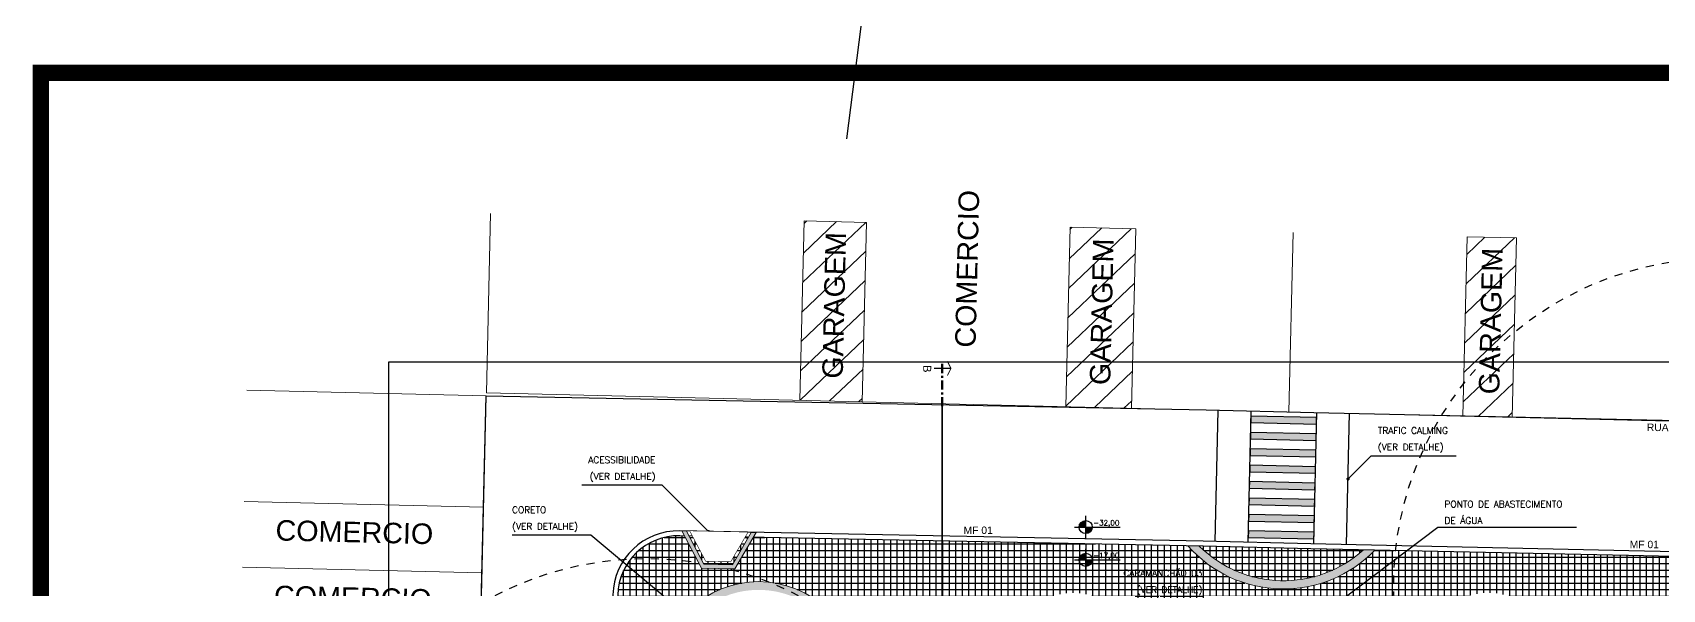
# Model space of a CAD drawing. Extents: x 387222 to 388513, y 9633222 to 9634061.
# Drawn here: x 387909.3 to 388008.6, y 9633464 to 9633497.9 of the extents above; entities that cross this region are included whole.
import ezdxf
from ezdxf.enums import TextEntityAlignment as Align

# ---------------------------------------------------------------- set-up
doc = ezdxf.new("R2010")
doc.units = 0
doc.header["$LTSCALE"] = 0.04921259842519685
doc.set_wipeout_variables(frame=1)
for name, pattern in [('ACAD_PROJEÇÃO', [0.2, 0.1, -0.1]), ('CONTINUO', [0]), ('DASHDOT', [1, 0.5, -0.25, 0, -0.25])]:
    doc.linetypes.add(name, pattern=pattern)
doc.layers.get('Defpoints').update_dxf_attribs({"color": 8})
for name, color, linetype in [('AI-Cotas', 12, 'Continuous'), ('AI-Símbolo', 12, 'Continuous'), ('Camada 1', 7, 'Continuous'), ('DLXLUM07', 2, 'Continuous'), ('MEIO-FIO', 3, 'Continuous'), ('P01', 22, 'Continuous'), ('P04', 41, 'Continuous'), ('P08', 8, 'Continuous'), ('PISO PODOTÁTIL DE ALERTA', 22, 'Continuous'), ('RAMPA', 7, 'Continuous'), ('SINAH_IMPLANTAR', 7, 'Continuous')]:
    doc.layers.add(name, color=color, linetype=linetype)
doc.layers.add('ARQ_PISO', color=7, linetype='Continuous', lineweight=13)
doc.layers.add('Layout', color=8, linetype='Continuous', lineweight=13)
doc.styles.add('RS', font='ROMANS.SHX', dxfattribs={"width": 1.1})
doc.styles.add('RS200', font='romans.shx', dxfattribs={"height": 0.4})
doc.styles.add('RUA_200', font='arial.ttf', dxfattribs={"height": 0.45})
doc.styles.add('SANS', font='SAS_____.PFB')
doc.styles.add('T7', font='arial.ttf')
doc.dimstyles.new('Cota 200', dxfattribs={"dimscale": 0.2, "dimtxt": 0.4, "dimasz": 1, "dimexe": 1.25, "dimexo": 0.625, "dimgap": 1, "dimtad": 1, "dimzin": 4, "dimdsep": 46, "dimtxsty": 'RS200', "dimblk": 'DOT', "dimcen": 0.1, "dimclrt": 2, "dimadec": 0, "dimazin": 0, "dimtfac": 1, "dimtix": 1, "dimtmove": 0, "dimatfit": 3, "dimldrblk": 'DOT', "dimfxl": 1, "dimarcsym": 0})
pattern_1 = [(45, (57.49700831703376, -18.20105795003474), (-0.8980256121069153, 0.8980256121069154), [])]
pattern_2 = [(45, (72.08495355065679, 44.64894174784422), (-0.8980256121069153, 0.8980256121069154), [])]
pattern_3 = [(90, (0, 0), (-0.396875, 1.124255375002021e-16), []), (180, (0, 0), (-1.367271224207824e-16, -0.396875), [])]

# ---------------------------------------------------------------- blocks, each defined once
blk = doc.blocks.new('A$C16AF3B07')
at = {"layer": 'Layout'}
h = blk.add_hatch(dxfattribs=at)
h.set_pattern_fill('LINE', color=256, scale=0.4, angle=45, style=0)
h.set_pattern_definition(pattern_1)
h.paths.add_polyline_path([(22.90000041777967, 10.93513705208898), (19.10000041779131, 10.93513705208898), (19.10000041779131, 2.272427082061768e-07), (22.90000041777967, 2.272427082061768e-07)])
h = blk.add_hatch(dxfattribs=at)
h.set_pattern_fill('LINE', color=256, scale=0.4, angle=45, style=0)
h.set_pattern_definition(pattern_1)
h.paths.add_polyline_path([(39.30000041780295, 10.93513705208898), (35.30000041780295, 10.93513705208898), (35.30000041780295, 2.272427073179983e-07), (39.30000041780295, 2.272427073179983e-07)])
h = blk.add_hatch(dxfattribs=at)
h.set_pattern_fill('LINE', color=256, scale=0.4, angle=45, style=0)
h.set_pattern_definition(pattern_1)
h.paths.add_polyline_path([(62.50000041775638, 10.93513705208898), (59.50000041775638, 10.93513705208898), (59.50000041775638, 2.272427082061768e-07), (62.50000041775638, 2.272427082061768e-07)])
for p, q in [((4.177563823759556e-07, 2.272427082061768e-07), (4.177563823759556e-07, 10.93513705208898)), ((19.10000041779131, 2.272427082061768e-07), (19.10000041779131, 10.93513705208898)), ((22.90000041777967, 10.93513705208898), (19.10000041779131, 10.93513705208898)), ((22.90000041777967, 2.272427082061768e-07), (22.90000041777967, 10.93513705208898)), ((35.30000041780295, 2.272427082061768e-07), (35.30000041780295, 10.93513705208898)), ((39.30000041780295, 10.93513705208898), (35.30000041780295, 10.93513705208898)), ((39.30000041780295, 2.272427082061768e-07), (39.30000041780295, 10.93513705208898)), ((48.90000041777967, 2.272427082061768e-07), (48.90000041777967, 10.93513705208898)), ((59.50000041775638, 2.272427082061768e-07), (59.50000041775638, 10.93513705208898)), ((62.50000041775638, 10.93513705208898), (59.50000041775638, 10.93513705208898)), ((62.50000041775638, 2.272427082061768e-07), (62.50000041775638, 10.93513705208898)), ((87.5100004177657, 2.272427082061768e-07), (87.5100004177657, 10.93513705208898)), ((87.5100004177657, 2.272427082061768e-07), (4.177563823759556e-07, 2.272427082061768e-07))]:
    blk.add_line(p, q, dxfattribs=at)
at = {"layer": 'Layout', "char_height": 1.25, "width": 15.72225240717143, "attachment_point": 1, "rotation": 90, "style": 'T7'}
for s, insert in [('COMERCIO', (28.46997878997354, 3.451345736160874)), ('COMERCIO', (76.3225717433379, 3.451345736160874)), ('GARAGEM', (20.42481514048995, 1.36657103523612)), ('GARAGEM', (36.72481514047831, 1.36657103523612)), ('GARAGEM', (60.42481514048995, 1.36657103523612))]:
    blk.add_mtext(s, dxfattribs=dict(at, insert=insert))
blk = doc.blocks.new('A$C27F23DB8')
at = {"layer": 'Layout'}
h = blk.add_hatch(dxfattribs=at)
h.set_pattern_fill('LINE', color=256, scale=0.4, angle=45, style=0)
h.set_pattern_definition(pattern_2)
h.paths.add_polyline_path([(-8.418573997914791e-07, 43.74999992549419), (-8.418573997914791e-07, 32.74999992549419), (14.58794565137941, 32.74999992549419), (14.58794565137941, 43.74999992549419)])
h = blk.add_hatch(dxfattribs=at)
h.set_pattern_fill('LINE', color=256, scale=0.4, angle=45, style=0)
h.set_pattern_definition(pattern_2)
h.paths.add_polyline_path([(14.58794565137941, 23.14999992586672), (-8.418573997914791e-07, 23.14999992586672), (-8.418573997914791e-07, -7.450580596923828e-08), (14.58794565137941, -7.450580774559512e-08)])
for p, q in [((-8.418573997914791e-07, 62.84999992512167), (14.58794565137941, 62.84999992512167)), ((14.58794565137941, 62.84999992512167), (14.58794565137941, -7.450580596923828e-08)), ((-8.418573997914791e-07, 56.04999992437661), (14.58794565137941, 56.04999992437661)), ((-8.418573997914791e-07, 52.04999992437661), (14.58794565137941, 52.04999992437661)), ((-8.418573997914791e-07, 48.04999992437661), (14.58794565137941, 48.04999992437661)), ((-8.418573997914791e-07, 43.74999992549419), (14.58794565137941, 43.74999992549419)), ((-8.418573997914791e-07, 43.74999992549419), (-8.418573997914791e-07, 32.74999992549419)), ((-8.418573997914791e-07, 32.74999992549419), (14.58794565137941, 32.74999992549419)), ((-8.418573997914791e-07, 23.14999992586672), (14.58794565137941, 23.14999992586672)), ((-8.418573997914791e-07, 23.14999992586672), (-8.418573997914791e-07, -7.450580596923828e-08)), ((-8.418573997914791e-07, -7.450580596923828e-08), (14.58794565137941, -7.450580596923828e-08))]:
    blk.add_line(p, q, dxfattribs=at)
at = {"layer": 'Layout', "char_height": 1.25, "width": 15.72225240717143, "attachment_point": 1, "style": 'T7'}
for s, insert in [('COMERCIO', (1.958873687661253, 54.97735525295138)), ('COMERCIO', (1.958873687661253, 50.97735525295138)), ('GARAGEM', (3.160352639679331, 38.59256872162223)), ('GARAGEM', (3.160352639679331, 12.04960590042174))]:
    blk.add_mtext(s, dxfattribs=dict(at, insert=insert))
blk = doc.blocks.new('Ind-corte05')
blk.add_line((0.3515625, 1.500000000000014), (-0.3124456740292771, 1.5))
for points, const_width in [([(0, 1.6875), (0, 1.3125)], 0.09375), ([(0.2109375, 1.78125), (0.3515625, 1.5), (0.2109375, 1.21875)], 0.0375), ([(0, 1.21875), (0, 1.125)], 0.09375), ([(0, 1.03125), (0, 0.65625)], 0.09375), ([(0, 0.5625), (0, 0.46875)], 0.09375), ([(0, 0.375), (0, 0)], 0.09375)]:
    blk.add_lwpolyline(points, dxfattribs=dict(const_width=const_width))
at = {"color": 4, "style": 'SANS'}
blk.add_attdef('CORTE', text='', height=0.5, rotation=90, dxfattribs=at).set_placement((-0.3913552443832202, 1.5), align=Align.CENTER)
blk = doc.blocks.new('_Dot')
at = {"color": 0, "linetype": 'ByBlock', "lineweight": -2}
blk.add_line((-0.5, 0), (-1, 0), dxfattribs=at)
at = {"color": 0, "linetype": 'ByBlock', "const_width": 0.5}
blk.add_lwpolyline([(-0.25, 0, 1), (0.25, 0, 1)], format="xyb", close=True, dxfattribs=at)
blk = doc.blocks.new('WTWERT')
at = {"layer": 'DLXLUM07'}
for p, q in [((-0.02316019181726858, 0.1556826765357471), (0.1254569920761242, 0.9933582149150482)), ((0.07530218876240724, 0.1382138582991388), (0.2239193726558, 0.9758893966784541))]:
    blk.add_line(p, q, dxfattribs=at)
for points in [[(0.1121024954077967, 0.918086063382006), (0.05328822167615499, 0.92852066644042, -0.3825018200332638), (0.01213188099140439, 0.9810553524679051), (0.05858666951283453, 1.682634653711659, -0.4466527067225635), (0.234462146276897, 1.82041773736826), (0.4060790329530022, 1.78997012700151, -0.4466527067225759), (0.5238225200148889, 1.600094291984476), (0.3260957969763041, 0.9253530776610006, -0.3825018200332703), (0.2693791497190716, 0.8901826420870123), (0.2105648759874583, 0.900617245145412)], [(0.1260775499970634, 0.9968559678457467), (0.09373326122299375, 1.002594367610811), (0.1361999824167128, 1.64394423765637, -0.4466527067225225), (0.2534503002594022, 1.735799626760752), (0.3591407697919209, 1.717048428681522, -0.4466527067226305), (0.4376364278331977, 1.590464538670176), (0.2568842193508232, 0.973648749844088), (0.2245399305767393, 0.9793871496091526)]]:
    blk.add_lwpolyline(points, format="xyb", dxfattribs=at)
for centre, radius in [((0, 0), 0.1573959664614787), ((0.2414145880273537, 1.360724848234923), 0.04999517916618856)]:
    blk.add_circle(centre, radius, dxfattribs=at)
blk.add_arc((0.1746881823659692, 0.984623805796744), 0.04999999999999716, 349.9394872351637, 169.9394872351636, dxfattribs=at)
blk = doc.blocks.new('POSTE 10m')
at = {"layer": 'Defpoints', "linetype": 'ACAD_PROJEÇÃO', "ltscale": 100}
blk.add_circle((0, 0), 20, dxfattribs=at)
at = {"linetype": 'ByBlock', "yscale": 0.545506238673283, "zscale": 0.545506238673283}
for xscale, rotation in [(-0.5455062386732819, 79.04222986102549), (0.545506238673283, 280.9577701389744)]:
    blk.add_blockref('WTWERT', (0, 0), dxfattribs=dict(at, xscale=xscale, rotation=rotation))
blk = doc.blocks.new('A$C71521215')
blk.add_wipeout([(8.30809585750103e-06, 2.3207240477204323), (0.2859305207966827, 2.314510190859438), (1.3533242392586544, 0.2908406164497128), (3.0882759101805277, 0.2531354706734419), (4.242579913348891, 2.2285217866301537), (4.528502125060186, 2.2223079316318035), (3.2299101346870884, -1.6521662473678589e-06), (1.2008262417512015, 0.04409577324986458)])
at = {"layer": 'RAMPA'}
for points in [[(0.5146682909689844, 2.30953910574317), (1.475322637299541, 0.4882364887744188), (2.974968530528713, 0.4556451700627804), (4.013842144981027, 2.233492871746421)], [(4.013842144981027, 2.233492871746421), (0.5146682909689844, 2.30953910574317)], [(1.475322637299541, 0.4882364887744188), (1.514432219963055, 2.287811562418938)], [(2.974968530528713, 0.4556451700627804), (3.014078113483265, 2.255220241844654)]]:
    blk.add_lwpolyline(points, dxfattribs=at)
blk.add_wipeout([(4.013842144981027, 2.2334928717464204), (2.974968530564395, 0.455645169541369), (3.0140781162612504, 2.255220369001134)])
blk.add_wipeout([(3.0140781134843646, 2.255220241945831), (1.5144322199966456, 2.287811562039094), (1.4753226372980248, 0.48823648982316215), (2.9749685305743476, 0.45564517071872324)])
blk.add_wipeout([(1.5144322210701553, 2.2878116109539475), (0.5146682909565643, 2.309539106065689), (1.4753226372887416, 0.48823648891477367)])
at = {"layer": 'PISO PODOTÁTIL DE ALERTA'}
h = blk.add_hatch(dxfattribs=at)
h.set_pattern_fill('HEX', color=256, scale=0.01)
h.set_pattern_definition([(0, (-387948.2243954765, -9633669.536576068), (0, 0.054992613154), [0.03175, -0.0635]), (120, (-387948.2243954765, -9633669.536576068), (-0.04762500001185428, -0.02749630657699998), [0.03174999999999999, -0.06349999999999997]), (59.99999999999999, (-387948.1926454765, -9633669.536576068), (-0.04762500001185427, 0.027496306577), [0.03175, -0.0635])])
h.paths.add_polyline_path([(3.229910134687088, -1.652166247367859e-06), (4.528502125060186, 2.222307931631804), (4.242579913348891, 2.228521786630154), (3.088275910180528, 0.2531354706734419), (1.353324239258654, 0.2908406164497137), (0.2859305207966829, 2.314510190859437), (8.30809585750103e-06, 2.320724047720432), (1.200826241751201, 0.04409577324986456)])
at = {"layer": 'ARQ_PISO'}
blk.add_lwpolyline([(4.242579913348891, 2.228521786630154), (3.088275910180528, 0.2531354706734419), (1.353324239258654, 0.2908406164497137), (0.2859305207966827, 2.314510190859437), (8.30809585750103e-06, 2.320724047720432), (1.200826241751201, 0.04409577324986458), (3.229910134687088, -1.652166247367859e-06), (4.528502125060186, 2.222307931631804)], close=True, dxfattribs=at)
blk = doc.blocks.new('niv-plan')
at = {"color": 0}
for p, q in [((-0.1699999999999875, 0), (0.5221995586714029, 0)), ((0, -0.1700000000000053), (0, 0.1699999999999946))]:
    blk.add_line(p, q, dxfattribs=at)
at = {"color": 250, "const_width": 0.1}
for points in [[(0, 0.0500000000000007, 0.4142135623730951), (-0.0499999999999972, 0, 1)], [(0, -0.0500000000000007, 0.4142135623730951), (0.0499999999999972, 0, 1)]]:
    blk.add_lwpolyline(points, format="xyb", dxfattribs=at)
at = {"color": 0}
blk.add_circle((0, 0), 0.1, dxfattribs=at)
at = {"color": 2, "style": 'RS'}
blk.add_attdef('RN0,00', text='', height=0.08, dxfattribs=at).set_placement((0.5123473574290074, 0.0263893295508986), align=Align.RIGHT)

msp = doc.modelspace()

# ---------------------------------------------------------------- hatches: boundary and pattern name
at = {"layer": 'P01'}
h = msp.add_hatch(color=256, dxfattribs=at)
h.dxf.hatch_style = 1
h.paths.add_polyline_path([(387980.3808126962, 9633466.604901126), (387979.680156754, 9633466.620960413, 0.4385589269729266), (387991.0795563897, 9633466.359682033), (387990.3789004479, 9633466.375741323, -0.4000336003579844)])
h = msp.add_hatch(color=256, dxfattribs=at)
h.dxf.hatch_style = 1
h.paths.add_polyline_path([(387957.4253892069, 9633462.325027935), (387957.7789425975, 9633462.678581325, 1), (387949.2936612242, 9633454.193299951), (387949.6472146148, 9633454.546853341, -0.1989123674167624), (387948.0363019108, 9633458.435940638, -0.6681786378732941)])
at = {"layer": 'P04'}
h = msp.add_hatch(dxfattribs=at)
h.set_pattern_fill('NET', color=256, scale=0.125, angle=89.99999999999999)
h.set_pattern_definition(pattern_3)
h.paths.add_polyline_path([(387990.3781938105, 9633466.375098571), (387987.1643646684, 9633466.44574125), (387980.612331699, 9633466.602600556), (387980.3785023539, 9633466.607205993, 0.4001259332203795)])
at = {"layer": 'P08'}
h = msp.add_hatch(dxfattribs=at)
h.set_pattern_fill('NET', color=256, scale=0.125, angle=89.99999999999999)
h.set_pattern_definition(pattern_3)
edge = h.paths.add_edge_path()
edge.add_line((388003.7128326783, 9633458.380389612), (388005.2128326783, 9633458.380389614))
edge.add_line((388005.2128326783, 9633458.380389614), (388016.2128326783, 9633458.380389614))
edge.add_line((388016.2128326783, 9633458.380389614), (388016.2128326783, 9633453.370389614))
edge.add_line((388016.2128326783, 9633453.370389614), (388019.1498091016, 9633453.370389614))
edge.add_arc((388026.2574345442, 9633458.891409501), 9.000000001507727, 130.6593558087797, 217.8391379146387, ccw=False)
edge.add_line((388020.3933905986, 9633465.718780052), (388006.5282444383, 9633466.020106826))
edge.add_line((388006.5282444383, 9633466.020106826), (387991.0795563849, 9633466.359682031))
edge.add_arc((387985.5001515122, 9633471.73870845), 7.750076383231539, 221.3264245323641, 316.0475550864084, ccw=False)
edge.add_line((387979.6801567548, 9633466.620960413), (387948.733156198, 9633467.230483871))
edge.add_arc((387948.6602961617, 9633463.53120132), 3.699999997079937, 88.8716642097334, 178.6190280061692)
edge.add_line((387944.9613708347, 9633463.620371966), (387944.7856695231, 9633456.332031706))
edge.add_arc((387953.5363019092, 9633458.43594064), 8.999999997751, 193.5189916479069, 270.000000009264)
edge.add_line((387953.5363019107, 9633449.435940642), (387953.5363019107, 9633449.935940638))
edge.add_line((387953.5363019107, 9633449.935940638), (387953.5363019107, 9633451.935940638))
edge.add_line((387953.5363019107, 9633451.935940638), (387953.5363019107, 9633452.435940638))
edge.add_arc((387953.5363019127, 9633458.435940642), 6.00000000372529, 225.0000000149355, 269.9999999811014, ccw=False)
edge.add_arc((387953.5363019104, 9633458.435940638), 5.999999999512249, 45.00000000157212, 225.0000000051095, ccw=False)
edge.add_arc((387953.5363019066, 9633458.435940638), 6.000000002722654, -2.1575557695746284, 44.99999997445241, ccw=False)
edge.add_line((387959.5320483869, 9633458.21005532), (387960.0323757884, 9633458.21005532))
edge.add_line((387960.0323757884, 9633458.21005532), (387962.0332999586, 9633458.210055321))
edge.add_line((387962.0332999586, 9633458.210055321), (387962.5334667878, 9633458.210055321))
edge.add_arc((387953.5363019001, 9633458.435940644), 9.000000010933569, 315.0011356638742, 358.56181835819416, ccw=False)
edge.add_arc((387985.356107097, 9633426.61613544), 36.00000005641408, 117.2218160028252, 134.9997160770224, ccw=False)
edge.add_arc((387972.7261390852, 9633459.75655019), 3.999999998069878, 74.05548728150319, 196.375026926574, ccw=False)
edge.add_line((387973.8249643104, 9633463.602662915), (387973.6876037482, 9633463.121900946))
edge.add_arc((387972.7260797539, 9633459.756566994), 3.500000142874911, 62.164168358310405, 74.05460397329472, ccw=False)
edge.add_line((387974.3603689403, 9633462.851579087), (387976.7596084804, 9633461.584685402))
edge.add_arc((387985.3561070659, 9633426.626135513), 35.99999997582236, 76.18458038239328, 103.81523222116328, ccw=False)
edge.add_line((387993.9527199898, 9633461.584657285), (387996.3520127777, 9633462.851579087))
edge.add_arc((387997.9863019626, 9633459.756566998), 3.500000138904311, 105.94539602055369, 117.83583164909999, ccw=False)
edge.add_line((387997.0247779697, 9633463.121900946), (387996.8874174076, 9633463.602662915))
edge.add_arc((387997.986227977, 9633459.756545998), 4.000000001043559, -16.24627519503929, 105.94429437406691, ccw=False)
edge.add_arc((387985.3561067496, 9633426.626135007), 36.0000005730969, 59.34222850307418, 62.773391977892686, ccw=False)
edge.add_line((388003.7128326783, 9633457.594355078), (388003.7128326783, 9633458.380389612))
at = {"layer": 'SINAH_IMPLANTAR'}
h = msp.add_hatch(color=256, dxfattribs=at)
h.dxf.hatch_style = 1
h.paths.add_polyline_path([(387983.5167936721, 9633474.131021416), (387987.5157636353, 9633474.040251194), (387987.5248406576, 9633474.44014819), (387983.5258706944, 9633474.530918412)])
h = msp.add_hatch(color=256, dxfattribs=at)
h.dxf.hatch_style = 1
h.paths.add_polyline_path([(387983.4941011163, 9633473.131278927), (387987.4930710795, 9633473.040508702), (387987.5021481018, 9633473.440405698), (387983.5031781386, 9633473.531175923)])
h = msp.add_hatch(color=256, dxfattribs=at)
h.dxf.hatch_style = 1
h.paths.add_polyline_path([(387983.4714085605, 9633472.131536433), (387987.4703785237, 9633472.040766211), (387987.479455546, 9633472.44066321), (387983.4804855828, 9633472.531433431)])
h = msp.add_hatch(color=256, dxfattribs=at)
h.dxf.hatch_style = 1
h.paths.add_polyline_path([(387983.4487160047, 9633471.131793942), (387987.4476859679, 9633471.04102372), (387987.4567629902, 9633471.440920716), (387983.457793027, 9633471.531690938)])
h = msp.add_hatch(color=256, dxfattribs=at)
h.dxf.hatch_style = 1
h.paths.add_polyline_path([(387983.4260234489, 9633470.132051453), (387987.4249934121, 9633470.041281229), (387987.4340704344, 9633470.441178225), (387983.4351004712, 9633470.53194845)])
h = msp.add_hatch(color=256, dxfattribs=at)
h.dxf.hatch_style = 1
h.paths.add_polyline_path([(387983.403330893, 9633469.132308962), (387987.4023008562, 9633469.041538738), (387987.4113778786, 9633469.441435736), (387983.4124079154, 9633469.532205958)])
h = msp.add_hatch(color=256, dxfattribs=at)
h.dxf.hatch_style = 1
h.paths.add_polyline_path([(387983.3806383372, 9633468.13256647), (387987.3796083004, 9633468.041796248), (387987.3886853228, 9633468.441693245), (387983.3897153596, 9633468.532463467)])
h = msp.add_hatch(color=256, dxfattribs=at)
h.dxf.hatch_style = 1
h.paths.add_polyline_path([(387983.3579457814, 9633467.13282398), (387987.3569157446, 9633467.042053755), (387987.365992767, 9633467.441950753), (387983.3670228038, 9633467.532720977)])

# ---------------------------------------------------------------- linework, layer by layer
msp.add_lwpolyline([(387958.9134598703, 9633491.415059565), (387961.2621555103, 9633509.905037092), (387963.3358667691, 9633499.447959468), (387953.8826806517, 9633500.648753626)])
at = {"layer": 'AI-Cotas', "linetype": 'DASHDOT', "ltscale": 30, "const_width": 0.1}
msp.add_lwpolyline([(387964.7128326783, 9633475.118037736), (387964.7128326783, 9633416.310842806)], dxfattribs=at)
at = {"layer": 'AI-Cotas'}
for points in [[(387990.8545767451, 9633472.109929424), (387989.4403631827, 9633470.695715861)], [(387947.6602235192, 9633470.320829803), (387950.488650644, 9633467.492402678)]]:
    msp.add_lwpolyline(points, dxfattribs=at)
at = {"layer": 'ARQ_PISO'}
msp.add_lwpolyline([(387957.4253892064, 9633462.325027935), (387957.7789425975, 9633462.678581325, 0.9999999999794204), (387949.2936612242, 9633454.193299951), (387949.6447270021, 9633454.544365728)], format="xyb", dxfattribs=at)
for radius, start, end in [(7.750076382344606, 221.3264245162504, 316.0475551313858), (7.250076382344606, 225.0808517054637, 312.2878456340731)]:
    msp.add_arc((387985.5001515127, 9633471.738708448), radius, start, end, dxfattribs=at)
at = {"layer": 'Camada 1'}
for points in [[(387981.3516509204, 9633466.87819327), (387981.5331955922, 9633474.876319345)], [(387983.351135902, 9633466.83280816), (387983.5326805739, 9633474.830934234)], [(387987.3501058652, 9633466.742037935), (387987.531650537, 9633474.740164012)], [(387989.3495908468, 9633466.696652824), (387989.5311355186, 9633474.694778899)]]:
    msp.add_lwpolyline(points, dxfattribs=at)
at = {"layer": 'Defpoints'}
msp.add_lwpolyline([(388055.0084279774, 9633413.829406537), (387931.0084279774, 9633413.829406537), (387931.0084279774, 9633477.829406537), (388055.0084279774, 9633477.829406537)], close=True, dxfattribs=at)
at = {"layer": 'MEIO-FIO'}
msp.add_lwpolyline([(387935.218506247, 9633403.86832714), (387936.9517112991, 9633475.76413763), (387980.7933787457, 9633474.900644422), (387987.3548881705, 9633474.743558245), (388006.7105669947, 9633474.318104075), (388030.0798313678, 9633473.810227545), (388033.4149044964, 9633492.108108383)], dxfattribs=at)
for points in [[(388033.2574345423, 9633453.070389614), (388033.2574345423, 9633461.825266957, 0.4078634361055881), (388029.3443447361, 9633465.824322673), (388006.5347627029, 9633466.320036005), (387987.17125106, 9633466.745662346), (387980.6188755682, 9633466.902529852), (387948.7390637675, 9633467.5304257, 0.4129226869043201), (387944.6614579695, 9633463.627602017), (387943.8043198797, 9633428.072295051, 0.4254350763585992), (387947.8593865321, 9633423.976289576), (387962.2325569923, 9633424.178354844)], [(388032.9574345423, 9633453.370389614), (388032.9574345423, 9633461.825266957, 0.4078634362052328), (388029.3378264716, 9633465.524393495), (388006.5282444383, 9633466.020106826), (387987.1643646684, 9633466.44574125), (387980.612331699, 9633466.602600556), (387948.7331561972, 9633467.230483871, 0.412922686934726), (387944.961370834, 9633463.620371964), (387944.1042327443, 9633428.065064998, 0.4254350763057252), (387947.8551693977, 9633424.276259935), (387962.1050135504, 9633424.476591421)]]:
    msp.add_lwpolyline(points, format="xyb", dxfattribs=at)
at = {"layer": 'SINAH_IMPLANTAR'}
for points in [[(387983.5167936721, 9633474.131021416), (387987.5157636353, 9633474.040251194), (387987.5248406576, 9633474.44014819), (387983.5258706944, 9633474.530918412)], [(387983.4941011163, 9633473.131278927), (387987.4930710795, 9633473.040508702), (387987.5021481018, 9633473.440405698), (387983.5031781386, 9633473.531175923)], [(387983.4714085605, 9633472.131536433), (387987.4703785237, 9633472.040766211), (387987.479455546, 9633472.44066321), (387983.4804855828, 9633472.531433431)], [(387983.4487160047, 9633471.131793942), (387987.4476859679, 9633471.04102372), (387987.4567629902, 9633471.440920716), (387983.457793027, 9633471.531690938)], [(387983.4260234489, 9633470.132051453), (387987.4249934121, 9633470.041281229), (387987.4340704344, 9633470.441178225), (387983.4351004712, 9633470.53194845)], [(387983.403330893, 9633469.132308962), (387987.4023008562, 9633469.041538738), (387987.4113778786, 9633469.441435736), (387983.4124079154, 9633469.532205958)], [(387983.3806383372, 9633468.13256647), (387987.3796083004, 9633468.041796248), (387987.3886853228, 9633468.441693245), (387983.3897153596, 9633468.532463467)], [(387983.3579457814, 9633467.13282398), (387987.3569157446, 9633467.042053755), (387987.365992767, 9633467.441950753), (387983.3670228038, 9633467.532720977)]]:
    msp.add_lwpolyline(points, close=True, dxfattribs=at)

# ---------------------------------------------------------------- block references
msp.add_blockref('POSTE 10m', (388012.2211487012, 9633464.165039277))
at = {"rotation": 90}
msp.add_blockref('POSTE 10m', (387946.7328889246, 9633445.849948533), dxfattribs=at)
at = {"layer": 'AI-Cotas'}
ref = msp.add_blockref('Ind-corte05', (387964.7128326783, 9633475.118037736), dxfattribs=dict(at, xscale=1.540740740740731, yscale=1.540740740740731, zscale=1.540740740740731))
ref.add_attrib('CORTE', 'B', dxfattribs={"layer": '0', "color": 4, "height": 0.4875, "rotation": 270, "style": 'SANS'}).set_placement((387963.5643105695, 9633477.408182528), align=Align.CENTER)
at = {"layer": 'AI-Símbolo', "xscale": 4, "yscale": 4, "zscale": 4}
for p, values in [((387973.4610206204, 9633467.76243206), {'RN0,00': '-32,00'}), ((387973.4610206204, 9633465.76243206), {'RN0,00': '-17,00'})]:
    msp.add_blockref('niv-plan', p, dxfattribs=at).add_auto_attribs(values)
at = {"layer": 'Defpoints'}
for name, p, rotation in [('A$C16AF3B07', (387936.9560711464, 9633475.950133676), 358.6285692007096), ('A$C27F23DB8', (387920.8533063024, 9633413.283947311), 358.619027963991)]:
    msp.add_blockref(name, p, dxfattribs=dict(at, rotation=rotation))

# ---------------------------------------------------------------- texts
at = {"color": 0, "style": 'RUA_200'}
msp.add_text('RUA PRAÇA DA MATRIZ', height=0.45, rotation=358.8588981330939, dxfattribs=at).set_placement((388007.6320527928, 9633473.626483424))
at = {"color": 0, "linetype": 'CONTINUO', "style": 'RUA_200'}
for p in [(387966.911583553, 9633467.570949256), (388007.4830247222, 9633466.70156011)]:
    msp.add_text('MF 01', height=0.45, dxfattribs=at).set_placement(p, align=Align.MIDDLE_CENTER)
at = {"layer": 'AI-Cotas', "color": 2, "char_height": 0.4, "style": 'RS200'}
for s, insert, attachment_point in [('\\pxsm1.5;TRAFIC CALMING\\P(VER DETALHE)', (387991.2545767451, 9633472.309929423), 7), ('\\pxsm1.5;ACESSIBILIDADE\\P(VER DETALHE)', (387947.2602235192, 9633470.520829802), 9), ('\\pxsm1.5;PONTO DE ABASTECIMENTO\\PDE ÁGUA', (387995.3147675582, 9633467.95920448), 7), ('\\pxsm1.5;CORETO\\P(VER DETALHE)', (387938.5260385741, 9633467.474775402), 7), ('\\pxsm1.5;CARAMANCHÃO 03\\P(VER DETALHE)', (387980.5714138604, 9633463.615844848), 9)]:
    msp.add_mtext(s, dxfattribs=dict(at, insert=insert, attachment_point=attachment_point))

# ---------------------------------------------------------------- leaders
at = {"layer": 'AI-Cotas', "annotation_type": 0, "has_hookline": 1}
for points, hookline_direction, text_width in [([(387989.4403631827, 9633470.695715861), (387990.8545767451, 9633472.109929424), (387991.0545767451, 9633472.109929424)], 0, 4.761904761904762), ([(387950.488650644, 9633467.492402678), (387947.6602235192, 9633470.320829803), (387947.4602235192, 9633470.320829803)], 1, 4.495238095238096), ([(387981.2175535781, 9633457.438140562), (387994.9147675582, 9633467.75920448), (387995.1147675582, 9633467.75920448)], 0, 8.038095238095238), ([(387951.7685349574, 9633460.20370759), (387943.3260385741, 9633467.274775403), (387943.1260385741, 9633467.274775403)], 1, 4.399999999999999)]:
    msp.add_leader(points, dimstyle='Cota 200', dxfattribs=dict(at, hookline_direction=hookline_direction, text_width=text_width))

# ---------------------------------------------------------------- next in the draw order: block references
msp.add_blockref('A$C71521215', (387948.8532266357, 9633465.207452998))

# ---------------------------------------------------------------- next in the draw order: linework, layer by layer
at = {"layer": 'Defpoints', "color": 1, "const_width": 1}
msp.add_lwpolyline([(387909.8208348344, 9633495.448842771), (388078.1102629978, 9633495.448842771), (388078.1102629978, 9633397.399382195), (387909.8208348344, 9633397.399382195)], close=True, dxfattribs=at)

doc.saveas('drawing.dxf')
